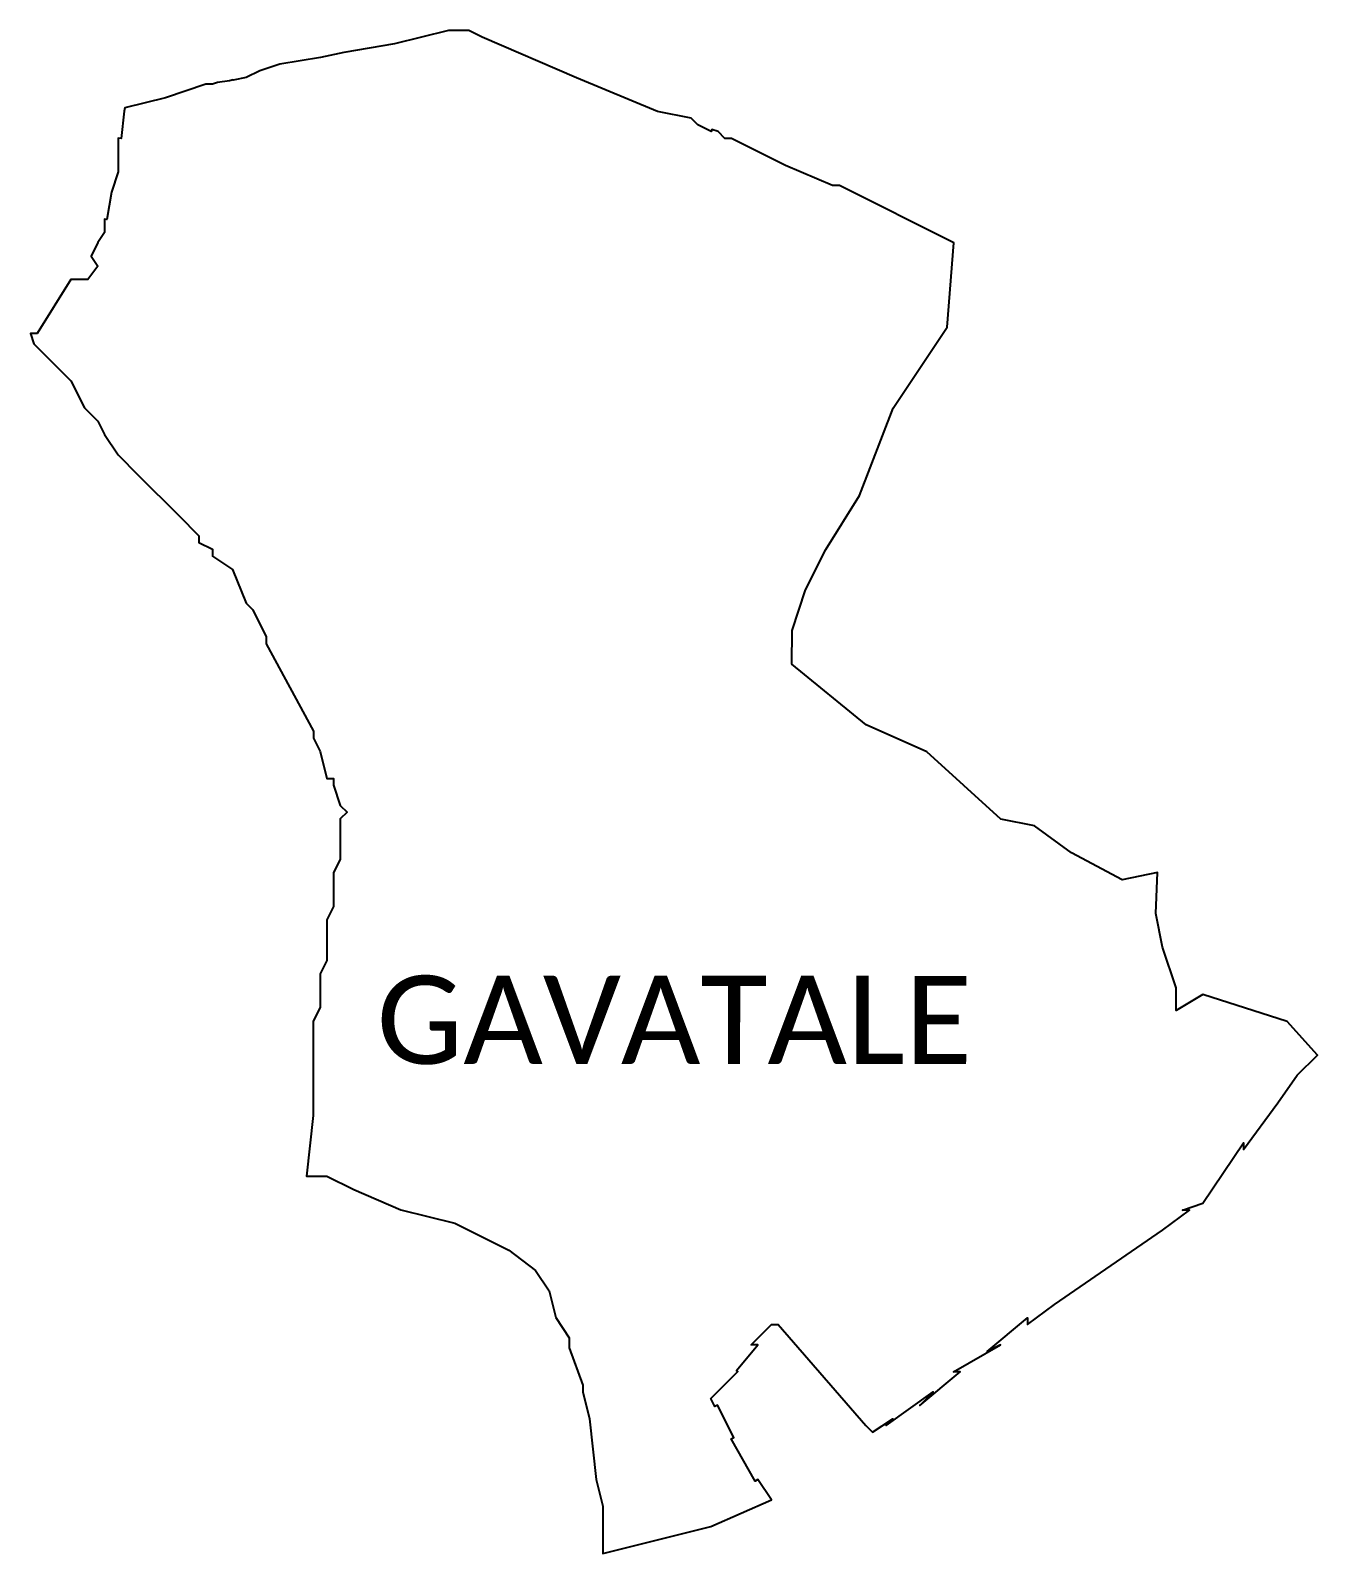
# Model space of a CAD drawing. Header units: metres. Extents: x 355507 to 361239, y 1738892 to 1741373.
# Drawn here: x 359143 to 361239, y 1738892 to 1741373 of the extents above; entities that cross this region are included whole.
import ezdxf

# ---------------------------------------------------------------- set-up
doc = ezdxf.new("R2010")
doc.units = ezdxf.units.M
doc.header["$MEASUREMENT"] = 0
doc.layers.add('VILLAGE BOUNDRY', color=10, linetype='Continuous')
doc.layers.add('VILLAGE NAME', color=250, linetype='Continuous')
doc.styles.get("Standard").update_dxf_attribs({"font": 'arial.ttf'})

msp = doc.modelspace()

# ---------------------------------------------------------------- linework, layer by layer
at = {"layer": 'VILLAGE BOUNDRY', "ltscale": 0.1, "flags": 128}
msp.add_lwpolyline([(360383.3, 1740395.5), (360405.2, 1740461.4), (360438.2, 1740527.2), (360493.1, 1740615), (360548, 1740757.7), (360635.9, 1740889.4), (360647, 1741026.6), (360460.4, 1741120), (360449.4, 1741120), (360372.5, 1741153), (360284.7, 1741196.9), (360273.8, 1741196.9), (360262.8, 1741207.9), (360252.9, 1741211.2), (360251.8, 1741207.9), (360229.8, 1741218.9), (360218.9, 1741229.9), (360164, 1741240.9), (360032.3, 1741295.8), (359878.6, 1741361.7), (359856.7, 1741372.8), (359823.7, 1741372.8), (359779.8, 1741361.8), (359735.9, 1741350.8), (359653.4, 1741337.1), (359615.1, 1741328.9), (359549.3, 1741318), (359516.3, 1741307), (359494.4, 1741296), (359473.2, 1741291.8), (359473.1, 1741292.6), (359466.9, 1741290.5), (359447.7, 1741287.8), (359439.5, 1741285.1), (359428.5, 1741285.1), (359362.6, 1741263.1), (359296.7, 1741246.7), (359295.5, 1741241.2), (359290.5, 1741196.8), (359285.7, 1741197.3), (359285.7, 1741142.4), (359274.7, 1741109.5), (359267.3, 1741065), (359263.7, 1741065.6), (359263.7, 1741043.6), (359252.7, 1741027.1), (359241.7, 1741005.2), (359252.7, 1740988.7), (359236.3, 1740966.8), (359208.8, 1740966.8), (359153.9, 1740879), (359142.9, 1740879), (359148.4, 1740862.5), (359208.7, 1740802.1), (359230.7, 1740758.2), (359252.6, 1740736.2), (359263.6, 1740714.3), (359285.5, 1740681.3), (359318.5, 1740648.4), (359384.3, 1740582.5), (359417.2, 1740549.5), (359417.2, 1740538.6), (359439.2, 1740527.6), (359439.2, 1740516.6), (359472.1, 1740494.6), (359494, 1740439.7), (359505, 1740428.7), (359527, 1740384.8), (359527, 1740373.8), (359603.8, 1740231.1), (359603.8, 1740220.1), (359614.7, 1740198.2), (359625.7, 1740154.3), (359636.7, 1740154.3), (359636.7, 1740143.3), (359647.6, 1740110.3), (359658.6, 1740099.4), (359647.6, 1740088.4), (359647.6, 1740022.5), (359636.6, 1740000.6), (359636.6, 1739945.7), (359625.6, 1739923.7), (359625.6, 1739857.8), (359614.6, 1739835.9), (359614.6, 1739781), (359603.6, 1739759.1), (359603.5, 1739605.3), (359592.5, 1739506.6), (359625.4, 1739506.5), (359669.4, 1739484.6), (359746.2, 1739451.6), (359790.1, 1739440.6), (359834, 1739429.6), (359921.8, 1739385.7), (359965.7, 1739352.7), (359987.6, 1739319.8), (359998.6, 1739275.9), (360020.5, 1739242.9), (360020.5, 1739226.5), (360042.5, 1739166.1), (360042.5, 1739155.1), (360053.5, 1739111.2), (360064.4, 1739012.4), (360075.3, 1738968.5), (360075.3, 1738891.6), (360251, 1738935.5), (360349.8, 1738979.3), (360327.9, 1739012.3), (360323.1, 1739009.6), (360284, 1739078.2), (360288.4, 1739080.4), (360262, 1739133.1), (360257.6, 1739130.9), (360251.1, 1739144), (360295, 1739187.9), (360292.8, 1739189.7), (360327.9, 1739231.8), (360316.9, 1739231.8), (360349.9, 1739264.8), (360360.9, 1739264.8), (360503.6, 1739100), (360514.5, 1739089.1), (360547.5, 1739111), (360536.5, 1739100), (360613.3, 1739154.9), (360591.4, 1739133), (360657.3, 1739187.8), (360646.3, 1739187.8), (360723.1, 1739231.7), (360701.2, 1739220.7), (360767.1, 1739275.6), (360767.1, 1739264.6), (360811, 1739297.5), (360986.7, 1739418.2), (361030.6, 1739451.1), (361019.6, 1739451.1), (361052.6, 1739462.1), (361118.5, 1739560.9), (361118.5, 1739549.9), (361174.4, 1739626), (361206.3, 1739670.7), (361239.3, 1739703.6), (361189.9, 1739758.5), (361052.7, 1739802.4), (361008.8, 1739776.2), (361008.8, 1739813.4), (360986.9, 1739879.3), (360975.9, 1739934.2), (360978.5, 1740001.2), (360921, 1739989.1), (360838.7, 1740033), (360778.3, 1740077), (360723.5, 1740088), (360602.7, 1740197.8), (360504, 1740241.8), (360383.2, 1740340.6)], close=True, dxfattribs=at)

# ---------------------------------------------------------------- texts
at = {"layer": 'VILLAGE NAME', "insert": (359706.7, 1739833), "char_height": 143.7, "attachment_point": 1, "rotation": 359.9793}
msp.add_mtext_dynamic_manual_height_columns('{\\fCalibri|b0|i0|c0|p34;GAVATALE}', width=1418, gutter_width=718.5, heights=[0], dxfattribs=at)

doc.saveas('drawing.dxf')
